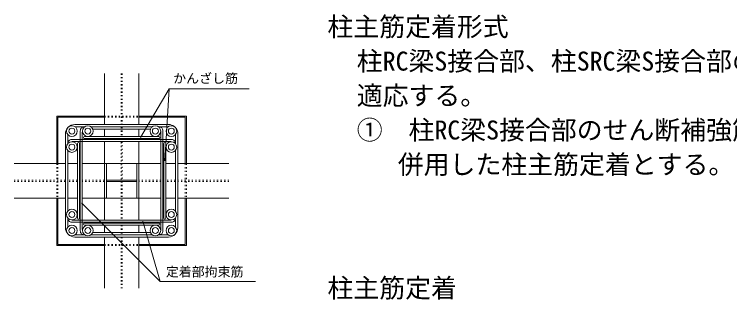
# Model space of a CAD drawing. Units: millimetres, scale not verified. Extents: x -210 to 382, y -132 to 268.
# Drawn here: x 103.3 to 186.2, y 117.9 to 151 of the extents above; entities that cross this region are included whole.
import ezdxf
from ezdxf.enums import TextEntityAlignment as Align

# ---------------------------------------------------------------- set-up
doc = ezdxf.new("R2010")
doc.units = ezdxf.units.MM
doc.header["$LTSCALE"] = 2
doc.linetypes.add('USER3', pattern=[0.20828, 0.069425, -0.138855])
doc.layers.add('0-0_0', color=5, linetype='Continuous', lineweight=18)
doc.layers.add('0-7_文字', color=7, linetype='Continuous', lineweight=20)
doc.styles.add('ＭＳ ゴシック', font='')
doc.styles.get('ＭＳ ゴシック').set_extended_font_data('MS Gothic')

msp = doc.modelspace()

# ---------------------------------------------------------------- linework, layer by layer
at = {"layer": '0-0_0'}
for p, q in [((113.709, 138.186), (113.709, 144.107)), ((113.709, 138.186), (113.709, 144.107)), ((117.709, 138.186), (117.709, 144.107)), ((117.709, 138.186), (117.709, 144.107)), ((108.201, 139.181), (108.201, 133.673)), ((113.709, 139.181), (108.201, 139.181)), ((108.336, 139.046), (108.336, 133.673)), ((113.709, 139.046), (108.336, 139.046)), ((123.217, 139.181), (117.709, 139.181)), ((123.082, 139.046), (117.709, 139.046)), ((123.082, 133.673), (123.082, 139.046)), ((123.217, 133.673), (123.217, 139.181)), ((110.278, 138.186), (121.34, 138.186)), ((110.336, 137.916), (111.411, 137.916)), ((112.188, 137.916), (119.23, 137.916)), ((112.381, 137.645), (119.038, 137.645)), ((113.709, 136.795), (113.709, 137.645)), ((117.709, 136.795), (117.709, 137.645)), ((120.008, 137.916), (121.082, 137.916)), ((109.196, 137.105), (109.196, 126.242)), ((109.467, 137.046), (109.467, 135.972)), ((110.921, 137.463), (110.921, 125.884)), ((111.155, 137.313), (111.155, 126.034)), ((111.401, 136.795), (120.017, 136.795)), ((120.263, 137.313), (120.263, 126.034)), ((120.497, 137.463), (120.497, 125.884)), ((121.951, 137.046), (121.951, 135.972)), ((122.222, 137.305), (122.222, 126.242)), ((109.919, 136.461), (121.499, 136.461)), ((110.588, 127.365), (110.588, 135.982)), ((110.822, 127.365), (110.822, 135.982)), ((111.401, 136.56), (120.017, 136.56)), ((113.709, 136.461), (113.709, 136.56)), ((113.709, 136.461), (113.709, 136.56)), ((113.709, 133.673), (113.709, 136.227)), ((117.709, 136.461), (117.709, 136.56)), ((117.709, 136.461), (117.709, 136.56)), ((117.709, 133.673), (117.709, 136.227)), ((120.596, 127.365), (120.596, 135.982)), ((120.83, 127.365), (120.83, 135.982)), ((109.467, 135.194), (109.467, 128.152)), ((121.951, 135.194), (121.951, 128.152)), ((109.196, 133.673), (103.275, 133.673)), ((109.196, 133.673), (103.275, 133.673)), ((110.588, 133.673), (109.467, 133.673)), ((110.588, 133.673), (109.467, 133.673)), ((110.921, 133.673), (110.822, 133.673)), ((110.921, 133.673), (110.822, 133.673)), ((111.155, 133.673), (120.263, 133.673)), ((113.943, 129.673), (113.943, 133.673)), ((113.943, 129.673), (113.943, 133.673)), ((117.475, 129.673), (117.475, 133.673)), ((117.475, 129.673), (117.475, 133.673)), ((120.497, 133.673), (120.596, 133.673)), ((120.497, 133.673), (120.596, 133.673)), ((120.83, 133.673), (121.951, 133.673)), ((120.83, 133.673), (121.951, 133.673)), ((122.222, 133.673), (128.143, 133.673)), ((122.222, 133.673), (128.143, 133.673)), ((109.196, 129.673), (103.275, 129.673)), ((109.196, 129.673), (103.275, 129.673)), ((108.201, 129.673), (108.201, 124.165)), ((108.336, 129.673), (108.336, 124.301)), ((110.588, 129.673), (109.467, 129.673)), ((110.588, 129.673), (109.467, 129.673)), ((110.921, 129.673), (110.822, 129.673)), ((110.921, 129.673), (110.822, 129.673)), ((111.155, 129.673), (120.263, 129.673)), ((113.709, 127.119), (113.709, 129.673)), ((117.709, 127.119), (117.709, 129.673)), ((120.497, 129.673), (120.596, 129.673)), ((120.497, 129.673), (120.596, 129.673)), ((120.83, 129.673), (121.951, 129.673)), ((120.83, 129.673), (121.951, 129.673)), ((122.222, 129.673), (128.143, 129.673)), ((122.222, 129.673), (128.143, 129.673)), ((123.082, 124.301), (123.082, 129.673)), ((123.217, 124.165), (123.217, 129.673)), ((109.467, 127.375), (109.467, 126.301)), ((109.919, 126.885), (121.499, 126.885)), ((110.07, 127.119), (121.348, 127.119)), ((113.709, 126.885), (113.709, 126.786)), ((113.709, 126.885), (113.709, 126.786)), ((117.709, 126.885), (117.709, 126.786)), ((117.709, 126.885), (117.709, 126.786)), ((121.951, 127.375), (121.951, 126.301)), ((111.401, 126.786), (120.017, 126.786)), ((111.401, 126.552), (120.017, 126.552)), ((113.709, 126.552), (113.709, 125.701)), ((117.709, 126.552), (117.709, 125.701)), ((110.278, 125.161), (121.14, 125.161)), ((110.336, 125.431), (111.411, 125.431)), ((112.188, 125.431), (119.23, 125.431)), ((112.381, 125.701), (119.038, 125.701)), ((113.709, 125.161), (113.709, 119.24)), ((113.709, 125.161), (113.709, 119.24)), ((117.709, 125.161), (117.709, 119.24)), ((117.709, 125.161), (117.709, 119.24)), ((120.008, 125.431), (121.082, 125.431)), ((108.201, 124.165), (113.709, 124.165)), ((108.336, 124.301), (113.709, 124.301)), ((117.709, 124.301), (123.082, 124.301)), ((117.709, 124.165), (123.217, 124.165))]:
    msp.add_line(p, q, dxfattribs=at)
at = {"layer": '0-0_0', "linetype": 'USER3'}
for p, q in [((115.641, 144.107), (115.641, 138.186)), ((115.777, 144.107), (115.777, 138.186)), ((113.709, 139.181), (115.641, 139.181)), ((113.709, 139.046), (115.641, 139.046)), ((115.777, 139.181), (117.709, 139.181)), ((115.777, 139.046), (117.709, 139.046)), ((115.641, 137.916), (115.641, 136.795)), ((115.777, 137.916), (115.777, 136.795)), ((115.641, 136.56), (115.641, 136.461)), ((115.641, 136.227), (115.641, 136.125)), ((115.641, 136.125), (115.641, 131.741)), ((115.777, 136.56), (115.777, 136.461)), ((115.777, 136.227), (115.777, 131.741)), ((108.201, 133.673), (108.201, 131.741)), ((108.336, 133.673), (108.336, 131.741)), ((123.082, 133.673), (123.082, 131.741)), ((123.217, 133.673), (123.217, 131.741)), ((109.196, 131.741), (103.275, 131.741)), ((109.196, 131.606), (103.275, 131.606)), ((108.201, 131.606), (108.201, 129.673)), ((108.336, 131.606), (108.336, 129.673)), ((110.588, 131.741), (109.467, 131.741)), ((110.588, 131.606), (109.467, 131.606)), ((110.921, 131.741), (110.822, 131.741)), ((110.921, 131.606), (110.822, 131.606)), ((113.709, 131.741), (111.155, 131.741)), ((113.709, 131.606), (111.155, 131.606)), ((115.641, 131.606), (115.641, 127.119)), ((115.777, 131.606), (115.777, 127.119)), ((120.263, 131.741), (117.709, 131.741)), ((120.263, 131.606), (117.709, 131.606)), ((120.596, 131.741), (120.497, 131.741)), ((120.596, 131.606), (120.497, 131.606)), ((121.951, 131.741), (120.83, 131.741)), ((121.951, 131.606), (120.83, 131.606)), ((121.957, 131.606), (120.836, 131.606)), ((128.143, 131.741), (122.222, 131.741)), ((128.143, 131.606), (122.222, 131.606)), ((123.082, 131.606), (123.082, 129.673)), ((123.217, 131.606), (123.217, 129.673)), ((115.641, 126.885), (115.641, 126.786)), ((115.777, 126.885), (115.777, 126.786)), ((115.641, 126.552), (115.641, 125.431)), ((115.777, 126.552), (115.777, 125.431)), ((115.641, 125.161), (115.641, 119.24)), ((115.777, 125.161), (115.777, 119.24)), ((113.709, 124.301), (115.641, 124.301)), ((113.709, 124.165), (115.641, 124.165)), ((115.777, 124.301), (117.709, 124.301)), ((115.777, 124.165), (117.709, 124.165))]:
    msp.add_line(p, q, dxfattribs=at)
at = {"layer": '0-0_0', "color": 4, "lineweight": 20}
for p, q in [((120.713, 134.001), (121.209, 142.327)), ((120.185, 119.997), (111.049, 129.129)), ((120.185, 119.997), (118.175, 127.005)), ((120.185, 119.997), (131.234, 119.997))]:
    msp.add_line(p, q, dxfattribs=at)
msp.add_lwpolyline([(117.889, 136.676), (121.209, 142.327), (130.476, 142.327)], dxfattribs=at)
at = {"layer": '0-0_0'}
msp.add_lwpolyline([(110.07, 136.227), (110.071, 136.227), (121.348, 136.227)], dxfattribs=at)
for centre in [(109.948, 137.435), (111.799, 137.435), (119.619, 137.435), (121.471, 137.435), (109.948, 135.583), (121.471, 135.583), (109.948, 127.764), (121.471, 127.764), (109.948, 125.912), (111.799, 125.912), (119.619, 125.912), (121.471, 125.912)]:
    msp.add_circle(centre, 0.618, dxfattribs=at)
at = {"layer": '0-0_0', "color": 7}
for centre in [(109.948, 137.435), (111.799, 137.435), (119.619, 137.435), (121.471, 137.435), (109.948, 135.583), (121.471, 135.583), (109.948, 127.764), (121.471, 127.764), (109.948, 125.912), (111.799, 125.912), (119.619, 125.912), (121.471, 125.912)]:
    msp.add_circle(centre, 0.344, dxfattribs=at)
at = {"layer": '0-0_0'}
for centre, radius, start, end in [((110.269, 137.114), 1.072, 89.50534, 180.49466), ((111.377, 137.461), 0.456, 85.71088, 179.78974), ((120.042, 137.461), 0.456, 0.21026, 94.28912), ((121.078, 137.042), 1.173, 12.92082, 77.07918), ((111.608, 137.313), 0.453, 160.27152, 180), ((111.401, 136.678), 0.117, 90, 270), ((120.017, 136.678), 0.117, 270, 90), ((119.81, 137.313), 0.453, 0, 19.72848), ((109.921, 136.006), 0.456, 90.21053, 184.28892), ((110.07, 135.775), 0.453, 90, 109.72848), ((110.705, 135.982), 0.117, 0, 180), ((120.713, 135.982), 0.117, 0, 180), ((121.348, 135.775), 0.453, 70.27152, 90), ((121.497, 136.006), 0.456, 355.71088, 89.78974), ((109.921, 127.341), 0.456, 175.71108, 269.78947), ((110.07, 127.572), 0.453, 250.27152, 270), ((110.705, 127.365), 0.117, 180, 0), ((120.713, 127.365), 0.117, 180, 0), ((121.348, 127.572), 0.453, 270, 289.72848), ((121.497, 127.341), 0.456, 270.21026, 4.28912), ((110.278, 126.242), 1.081, 180, 270), ((111.608, 126.034), 0.453, 180, 199.72848), ((111.401, 126.669), 0.117, 90, 270), ((120.017, 126.669), 0.117, 270, 90), ((119.81, 126.034), 0.453, 340.27152, 0), ((121.14, 126.242), 1.081, 270, 0), ((111.377, 125.885), 0.456, 180.21026, 274.28912), ((120.042, 125.885), 0.456, 265.71088, 359.78974)]:
    msp.add_arc(centre, radius, start, end, dxfattribs=at)
at = {"layer": '0-7_文字', "color": 5, "lineweight": 9}
for p, q in [((113.709, 129.673), (113.709, 133.691)), ((117.709, 129.673), (117.709, 133.673)), ((113.943, 131.741), (117.475, 131.741)), ((113.943, 131.606), (117.475, 131.606))]:
    msp.add_line(p, q, dxfattribs=at)

# ---------------------------------------------------------------- texts
at = {"layer": '0-0_0', "color": 7, "style": 'ＭＳ ゴシック'}
for s, p in [('かんざし筋', (121.683, 142.664)), ('定着部拘束筋', (120.825, 120.258))]:
    msp.add_text(s, height=1.1, dxfattribs=at).set_placement(p, align=Align.BOTTOM_LEFT)
at = {"layer": '0-7_文字', "style": 'ＭＳ ゴシック'}
for s, p in [('柱主筋定着形式', (139.553, 147.775)), ('柱RC梁S接合部、柱SRC梁S接合部のふさぎ板形式とせん断補強筋形式に', (142.95, 143.784)), ('適応する。', (142.95, 139.793)), ('①\u3000柱RC梁S接合部のせん断補強筋形式では、□形プレートと定着金物を', (142.95, 135.802)), ('併用した柱主筋定着とする。', (147.702, 131.81)), ('柱主筋定着', (139.553, 117.496))]:
    msp.add_text(s, height=2.199, dxfattribs=at).set_placement(p, align=Align.BOTTOM_LEFT)

doc.saveas('drawing.dxf')
